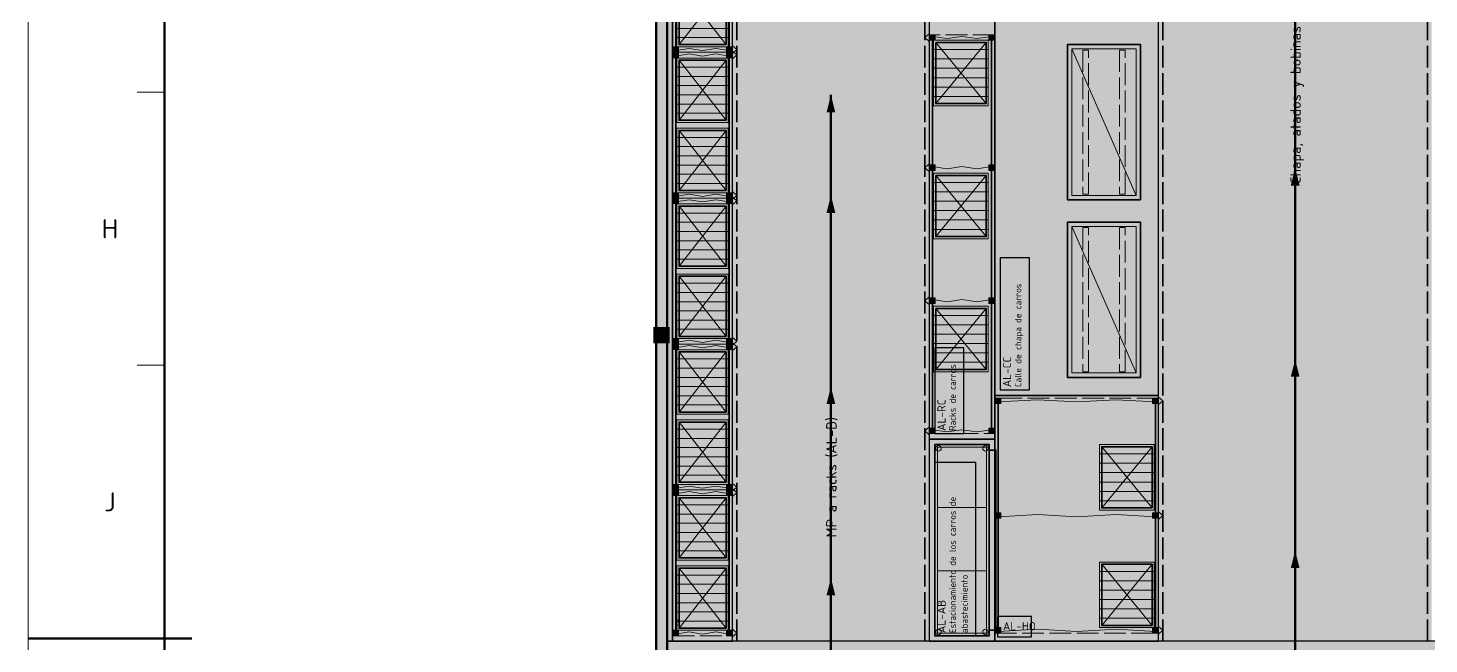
# Model space of a CAD drawing. Header units: millimetres. Extents: x 0 to 1189, y 0 to 841.
# Drawn here: x 0 to 256.5, y 419.5 to 532.2 of the extents above; entities that cross this region are included whole.
import ezdxf
from ezdxf.enums import TextEntityAlignment as Align

# ---------------------------------------------------------------- set-up
doc = ezdxf.new("R2010")
doc.units = ezdxf.units.MM
doc.linetypes.add('IRAM-E-TRAZOS', pattern=[5, 4, -1])
for name, color, linetype, lineweight in [('06-TEXTO', 7, 'CONTINUOUS', 25), ('07-RECUADRO', 7, 'CONTINUOUS', 70), ('08-FINA', 5, 'CONTINUOUS', 18), ('A-COLUMNA', 7, 'CONTINUOUS', 50), ('A-EQUIPO-FINO', 8, 'CONTINUOUS', 13), ('A-EQUIPO-OCULTO', 8, 'IRAM-E-TRAZOS', 13), ('A-EQUIPO-RELLENO', 9, 'CONTINUOUS', 13), ('A-MURO', 7, 'CONTINUOUS', 50), ('A-RELLENO', 9, 'CONTINUOUS', 13), ('A-SECTOR', 1, 'CONTINUOUS', 25), ('A-SECTOR-TXT', 1, 'CONTINUOUS', 25), ('A-SEGURIDAD', 1, 'IRAM-E-TRAZOS', 18), ('F-MP', 5, 'CONTINUOUS', 70)]:
    doc.layers.add(name, color=color, linetype=linetype, lineweight=lineweight)
for name, color, linetype, lineweight, true_color in [('A-EQUIPO', 30, 'CONTINUOUS', 35, 0xe67800), ('A-PASILLO', 2, 'IRAM-E-TRAZOS', 35, 0xd7a500), ('A-SENDA', 2, 'CONTINUOUS', 25, 0xd7a500)]:
    doc.layers.add(name, color=color, linetype=linetype, lineweight=lineweight, true_color=true_color)
doc.styles.add('ISO3098', font='isocpeur.ttf')

msp = doc.modelspace()

# ---------------------------------------------------------------- hatches: boundary and pattern name
at = {"layer": 'A-COLUMNA', "true_color": 0x000000}
h = msp.add_hatch(color=7, dxfattribs=at)
h.dxf.hatch_style = 1
h.paths.add_polyline_path([(114.5, 474.5), (117.5, 474.5), (117.5, 477.5), (114.5, 477.5)])
at = {"layer": 'A-EQUIPO-RELLENO', "true_color": 0xeedec0}
h = msp.add_hatch(color=7, dxfattribs=at)
h.dxf.hatch_style = 1
h.paths.add_polyline_path([(128.2, 528.8), (128.2, 540.6), (118.8, 540.6), (118.8, 528.8)])
at = {"layer": 'A-EQUIPO-RELLENO', "true_color": 0x969ba0}
h = msp.add_hatch(color=7, dxfattribs=at)
h.dxf.hatch_style = 1
h.paths.add_polyline_path([(165.1, 531), (165.1, 530), (166.1, 530), (166.1, 531)])
h = msp.add_hatch(color=7, dxfattribs=at)
h.dxf.hatch_style = 1
h.paths.add_polyline_path([(175.9, 531), (175.9, 530), (176.9, 530), (176.9, 531)])
h = msp.add_hatch(color=7, dxfattribs=at)
h.dxf.hatch_style = 1
h.paths.add_polyline_path([(119.1, 527.8), (119.1, 528.8), (118.1, 528.8), (118.1, 527.8)])
h = msp.add_hatch(color=7, dxfattribs=at)
h.dxf.hatch_style = 1
h.paths.add_polyline_path([(128.9, 527.8), (128.9, 528.8), (127.9, 528.8), (127.9, 527.8)])
at = {"layer": 'A-EQUIPO-RELLENO', "true_color": 0xeedec0}
h = msp.add_hatch(color=7, dxfattribs=at)
h.dxf.hatch_style = 1
h.paths.add_polyline_path([(165.8, 530), (165.8, 518), (175.8, 518), (175.8, 530)])
at = {"layer": 'A-EQUIPO-RELLENO', "true_color": 0xe8ecf2}
h = msp.add_hatch(color=7, dxfattribs=at)
h.dxf.hatch_style = 1
h.paths.add_polyline_path([(203.7, 500.8), (203.7, 529.2), (190.3, 529.2), (190.3, 500.8)])
at = {"layer": 'A-EQUIPO-RELLENO', "true_color": 0x969ba0}
h = msp.add_hatch(color=7, dxfattribs=at)
h.dxf.hatch_style = 1
h.paths.add_polyline_path([(119.1, 526.8), (119.1, 527.8), (118.1, 527.8), (118.1, 526.8)])
at = {"layer": 'A-EQUIPO-RELLENO', "true_color": 0xeedec0}
h = msp.add_hatch(color=7, dxfattribs=at)
h.dxf.hatch_style = 1
h.paths.add_polyline_path([(128.2, 514.95), (128.2, 526.75), (118.8, 526.75), (118.8, 514.95)])
at = {"layer": 'A-EQUIPO-RELLENO', "true_color": 0x969ba0}
h = msp.add_hatch(color=7, dxfattribs=at)
h.dxf.hatch_style = 1
h.paths.add_polyline_path([(128.9, 526.8), (128.9, 527.8), (127.9, 527.8), (127.9, 526.8)])
at = {"layer": 'A-EQUIPO-RELLENO', "true_color": 0xeedec0}
h = msp.add_hatch(color=7, dxfattribs=at)
h.dxf.hatch_style = 1
h.paths.add_polyline_path([(128.2, 502.1), (128.2, 513.9), (118.8, 513.9), (118.8, 502.1)])
at = {"layer": 'A-EQUIPO-RELLENO', "true_color": 0x969ba0}
h = msp.add_hatch(color=7, dxfattribs=at)
h.dxf.hatch_style = 1
h.paths.add_polyline_path([(165.1, 507.17), (165.1, 506.17), (166.1, 506.17), (166.1, 507.17)])
at = {"layer": 'A-EQUIPO-RELLENO', "true_color": 0xeedec0}
h = msp.add_hatch(color=7, dxfattribs=at)
h.dxf.hatch_style = 1
h.paths.add_polyline_path([(165.8, 505.67), (165.8, 493.67), (175.8, 493.67), (175.8, 505.67)])
at = {"layer": 'A-EQUIPO-RELLENO', "true_color": 0x969ba0}
h = msp.add_hatch(color=7, dxfattribs=at)
h.dxf.hatch_style = 1
h.paths.add_polyline_path([(175.9, 507.17), (175.9, 506.17), (176.9, 506.17), (176.9, 507.17)])
h = msp.add_hatch(color=7, dxfattribs=at)
h.dxf.hatch_style = 1
h.paths.add_polyline_path([(119.1, 501.1), (119.1, 502.1), (118.1, 502.1), (118.1, 501.1)])
h = msp.add_hatch(color=7, dxfattribs=at)
h.dxf.hatch_style = 1
h.paths.add_polyline_path([(119.1, 500.1), (119.1, 501.1), (118.1, 501.1), (118.1, 500.1)])
h = msp.add_hatch(color=7, dxfattribs=at)
h.dxf.hatch_style = 1
h.paths.add_polyline_path([(128.9, 501.1), (128.9, 502.1), (127.9, 502.1), (127.9, 501.1)])
h = msp.add_hatch(color=7, dxfattribs=at)
h.dxf.hatch_style = 1
h.paths.add_polyline_path([(128.9, 500.1), (128.9, 501.1), (127.9, 501.1), (127.9, 500.1)])
at = {"layer": 'A-EQUIPO-RELLENO', "true_color": 0xeedec0}
h = msp.add_hatch(color=7, dxfattribs=at)
h.dxf.hatch_style = 1
h.paths.add_polyline_path([(128.2, 488.25), (128.2, 500.05), (118.8, 500.05), (118.8, 488.25)])
at = {"layer": 'A-EQUIPO-RELLENO', "true_color": 0xe8ecf2}
h = msp.add_hatch(color=7, dxfattribs=at)
h.dxf.hatch_style = 1
h.paths.add_polyline_path([(203.7, 468.3), (203.7, 496.7), (190.3, 496.7), (190.3, 468.3)])
at = {"layer": 'A-EQUIPO-RELLENO', "true_color": 0xeedec0}
h = msp.add_hatch(color=7, dxfattribs=at)
h.dxf.hatch_style = 1
h.paths.add_polyline_path([(128.2, 475.4), (128.2, 487.2), (118.8, 487.2), (118.8, 475.4)])
at = {"layer": 'A-EQUIPO-RELLENO', "true_color": 0x969ba0}
h = msp.add_hatch(color=7, dxfattribs=at)
h.dxf.hatch_style = 1
h.paths.add_polyline_path([(165.1, 482.83), (165.1, 481.83), (166.1, 481.83), (166.1, 482.83)])
h = msp.add_hatch(color=7, dxfattribs=at)
h.dxf.hatch_style = 1
h.paths.add_polyline_path([(175.9, 482.83), (175.9, 481.83), (176.9, 481.83), (176.9, 482.83)])
at = {"layer": 'A-EQUIPO-RELLENO', "true_color": 0xeedec0}
h = msp.add_hatch(color=7, dxfattribs=at)
h.dxf.hatch_style = 1
h.paths.add_polyline_path([(165.8, 481.33), (165.8, 469.33), (175.8, 469.33), (175.8, 481.33)])
at = {"layer": 'A-EQUIPO-RELLENO', "true_color": 0x969ba0}
h = msp.add_hatch(color=7, dxfattribs=at)
h.dxf.hatch_style = 1
h.paths.add_polyline_path([(119.1, 474.4), (119.1, 475.4), (118.1, 475.4), (118.1, 474.4)])
h = msp.add_hatch(color=7, dxfattribs=at)
h.dxf.hatch_style = 1
h.paths.add_polyline_path([(128.9, 474.4), (128.9, 475.4), (127.9, 475.4), (127.9, 474.4)])
h = msp.add_hatch(color=7, dxfattribs=at)
h.dxf.hatch_style = 1
h.paths.add_polyline_path([(119.1, 473.4), (119.1, 474.4), (118.1, 474.4), (118.1, 473.4)])
at = {"layer": 'A-EQUIPO-RELLENO', "true_color": 0xeedec0}
h = msp.add_hatch(color=7, dxfattribs=at)
h.dxf.hatch_style = 1
h.paths.add_polyline_path([(128.2, 461.55), (128.2, 473.35), (118.8, 473.35), (118.8, 461.55)])
at = {"layer": 'A-EQUIPO-RELLENO', "true_color": 0x969ba0}
h = msp.add_hatch(color=7, dxfattribs=at)
h.dxf.hatch_style = 1
h.paths.add_polyline_path([(128.9, 473.4), (128.9, 474.4), (127.9, 474.4), (127.9, 473.4)])
h = msp.add_hatch(color=7, dxfattribs=at)
h.dxf.hatch_style = 1
h.paths.add_polyline_path([(178.1, 463.5), (178.1, 464.5), (177.1, 464.5), (177.1, 463.5)])
h = msp.add_hatch(color=7, dxfattribs=at)
h.dxf.hatch_style = 1
h.paths.add_polyline_path([(206.9, 463.5), (206.9, 464.5), (205.9, 464.5), (205.9, 463.5)])
at = {"layer": 'A-EQUIPO-RELLENO', "true_color": 0xeedec0}
h = msp.add_hatch(color=7, dxfattribs=at)
h.dxf.hatch_style = 1
h.paths.add_polyline_path([(128.2, 448.7), (128.2, 460.5), (118.8, 460.5), (118.8, 448.7)])
at = {"layer": 'A-EQUIPO-RELLENO', "true_color": 0x969ba0}
h = msp.add_hatch(color=7, dxfattribs=at)
h.dxf.hatch_style = 1
h.paths.add_polyline_path([(165.1, 459), (165.1, 458), (166.1, 458), (166.1, 459)])
h = msp.add_hatch(color=7, dxfattribs=at)
h.dxf.hatch_style = 1
h.paths.add_polyline_path([(175.9, 459), (175.9, 458), (176.9, 458), (176.9, 459)])
at = {"layer": 'A-EQUIPO-RELLENO', "true_color": 0xeeeeee}
h = msp.add_hatch(color=7, dxfattribs=at)
h.dxf.hatch_style = 1
h.paths.add_polyline_path([(166, 456), (166, 421), (176, 421), (176, 456)])
at = {"layer": 'A-EQUIPO-RELLENO', "true_color": 0xeedec0}
h = msp.add_hatch(color=7, dxfattribs=at)
h.dxf.hatch_style = 1
h.paths.add_polyline_path([(206.2, 444), (206.2, 456), (196.2, 456), (196.2, 444)])
at = {"layer": 'A-EQUIPO-RELLENO', "true_color": 0x969ba0}
h = msp.add_hatch(color=7, dxfattribs=at)
h.dxf.hatch_style = 1
h.paths.add_polyline_path([(119.1, 447.7), (119.1, 448.7), (118.1, 448.7), (118.1, 447.7)])
h = msp.add_hatch(color=7, dxfattribs=at)
h.dxf.hatch_style = 1
h.paths.add_polyline_path([(119.1, 446.7), (119.1, 447.7), (118.1, 447.7), (118.1, 446.7)])
at = {"layer": 'A-EQUIPO-RELLENO', "true_color": 0xeedec0}
h = msp.add_hatch(color=7, dxfattribs=at)
h.dxf.hatch_style = 1
h.paths.add_polyline_path([(128.2, 434.85), (128.2, 446.65), (118.8, 446.65), (118.8, 434.85)])
at = {"layer": 'A-EQUIPO-RELLENO', "true_color": 0x969ba0}
h = msp.add_hatch(color=7, dxfattribs=at)
h.dxf.hatch_style = 1
h.paths.add_polyline_path([(128.9, 447.7), (128.9, 448.7), (127.9, 448.7), (127.9, 447.7)])
h = msp.add_hatch(color=7, dxfattribs=at)
h.dxf.hatch_style = 1
h.paths.add_polyline_path([(128.9, 446.7), (128.9, 447.7), (127.9, 447.7), (127.9, 446.7)])
h = msp.add_hatch(color=7, dxfattribs=at)
h.dxf.hatch_style = 1
h.paths.add_polyline_path([(178.1, 442.5), (178.1, 443.5), (177.1, 443.5), (177.1, 442.5)])
h = msp.add_hatch(color=7, dxfattribs=at)
h.dxf.hatch_style = 1
h.paths.add_polyline_path([(206.9, 442.5), (206.9, 443.5), (205.9, 443.5), (205.9, 442.5)])
at = {"layer": 'A-EQUIPO-RELLENO', "true_color": 0xeedec0}
h = msp.add_hatch(color=7, dxfattribs=at)
h.dxf.hatch_style = 1
h.paths.add_polyline_path([(128.2, 422), (128.2, 433.8), (118.8, 433.8), (118.8, 422)])
h = msp.add_hatch(color=7, dxfattribs=at)
h.dxf.hatch_style = 1
h.paths.add_polyline_path([(206.2, 422.5), (206.2, 434.5), (196.2, 434.5), (196.2, 422.5)])
at = {"layer": 'A-EQUIPO-RELLENO', "true_color": 0x969ba0}
h = msp.add_hatch(color=7, dxfattribs=at)
h.dxf.hatch_style = 1
h.paths.add_polyline_path([(119.1, 421), (119.1, 422), (118.1, 422), (118.1, 421)])
h = msp.add_hatch(color=7, dxfattribs=at)
h.dxf.hatch_style = 1
h.paths.add_polyline_path([(128.9, 421), (128.9, 422), (127.9, 422), (127.9, 421)])
h = msp.add_hatch(color=7, dxfattribs=at)
h.dxf.hatch_style = 1
h.paths.add_polyline_path([(178.1, 421.5), (178.1, 422.5), (177.1, 422.5), (177.1, 421.5)])
h = msp.add_hatch(color=7, dxfattribs=at)
h.dxf.hatch_style = 1
h.paths.add_polyline_path([(206.9, 421.5), (206.9, 422.5), (205.9, 422.5), (205.9, 421.5)])
at = {"layer": 'A-MURO', "true_color": 0x464646}
h = msp.add_hatch(color=7, dxfattribs=at)
h.dxf.hatch_style = 1
h.paths.add_polyline_path([(147, 692), (147, 690), (117, 690), (117, 403), (115, 403), (115, 692)])
at = {"layer": 'A-RELLENO', "true_color": 0xcde1f5}
h = msp.add_hatch(color=7, dxfattribs=at)
h.dxf.hatch_style = 1
h.paths.add_polyline_path([(117, 420), (118, 420), (118, 690), (117, 690)])
h = msp.add_hatch(color=7, dxfattribs=at)
h.dxf.hatch_style = 1
h.paths.add_polyline_path([(118, 420), (129, 420), (129, 690), (118, 690)])
at = {"layer": 'A-RELLENO', "true_color": 0xe2e2e2}
h = msp.add_hatch(color=7, dxfattribs=at)
h.dxf.hatch_style = 1
h.paths.add_polyline_path([(129, 420), (165, 420), (165, 690), (129, 690)])
h = msp.add_hatch(color=7, dxfattribs=at)
h.dxf.hatch_style = 1
h.paths.add_polyline_path([(207, 420), (257, 420), (257, 690), (207, 690)])
at = {"layer": 'A-RELLENO', "true_color": 0xcde1f5}
h = msp.add_hatch(color=7, dxfattribs=at)
h.dxf.hatch_style = 1
h.paths.add_polyline_path([(165, 457), (177, 457), (177, 581.5), (165, 581.5)])
h = msp.add_hatch(color=7, dxfattribs=at)
h.dxf.hatch_style = 1
h.paths.add_polyline_path([(177, 465), (207, 465), (207, 563), (177, 563)])
h = msp.add_hatch(color=7, dxfattribs=at)
h.dxf.hatch_style = 1
h.paths.add_polyline_path([(177, 420), (207, 420), (207, 465), (177, 465)])
h = msp.add_hatch(color=7, dxfattribs=at)
h.dxf.hatch_style = 1
h.paths.add_polyline_path([(165, 420), (177, 420), (177, 457), (165, 457)])
at = {"layer": 'A-RELLENO', "true_color": 0xfff4b4}
h = msp.add_hatch(color=7, dxfattribs=at)
h.dxf.hatch_style = 1
h.paths.add_polyline_path([(117, 405), (877, 405), (877, 420), (117, 420)])
at = {"layer": 'A-SECTOR-TXT', "true_color": 0xffffff}
h = msp.add_hatch(color=7, dxfattribs=at)
h.dxf.hatch_style = 1
h.paths.add_polyline_path([(183.35, 466), (183.35, 490.18), (178, 490.18), (178, 466)])
h = msp.add_hatch(color=7, dxfattribs=at)
h.dxf.hatch_style = 1
h.paths.add_polyline_path([(171.35, 458), (171.35, 473.68), (166, 473.68), (166, 458)])
h = msp.add_hatch(color=7, dxfattribs=at)
h.dxf.hatch_style = 1
h.paths.add_polyline_path([(173.53, 421), (173.53, 452.74), (166, 452.74), (166, 421)])
h = msp.add_hatch(color=7, dxfattribs=at)
h.dxf.hatch_style = 1
h.paths.add_polyline_path([(177.5, 420.82), (183.72, 420.82), (183.72, 424.5), (177.5, 424.5)])
at = {"layer": 'F-MP', "true_color": 0x0046c8}
h = msp.add_hatch(color=7, dxfattribs=at)
h.dxf.hatch_style = 1
h.paths.add_polyline_path([(147, 520), (146.2, 516.8), (147.8, 516.8)])
h = msp.add_hatch(color=7, dxfattribs=at)
h.dxf.hatch_style = 1
h.paths.add_polyline_path([(232, 506.6), (231.2, 503.4), (232.8, 503.4)])
h = msp.add_hatch(color=7, dxfattribs=at)
h.dxf.hatch_style = 1
h.paths.add_polyline_path([(147, 501.6), (146.2, 498.4), (147.8, 498.4)])
h = msp.add_hatch(color=7, dxfattribs=at)
h.dxf.hatch_style = 1
h.paths.add_polyline_path([(232, 471.6), (231.2, 468.4), (232.8, 468.4)])
h = msp.add_hatch(color=7, dxfattribs=at)
h.dxf.hatch_style = 1
h.paths.add_polyline_path([(147, 466.6), (146.2, 463.4), (147.8, 463.4)])
h = msp.add_hatch(color=7, dxfattribs=at)
h.dxf.hatch_style = 1
h.paths.add_polyline_path([(232, 436.6), (231.2, 433.4), (232.8, 433.4)])
h = msp.add_hatch(color=7, dxfattribs=at)
h.dxf.hatch_style = 1
h.paths.add_polyline_path([(147, 431.6), (146.2, 428.4), (147.8, 428.4)])

# ---------------------------------------------------------------- linework, layer by layer
at = {"layer": '07-RECUADRO'}
msp.add_line((0, 420.5), (30, 420.5), dxfattribs=at)
msp.add_lwpolyline([(25, 10), (1179, 10), (1179, 831), (25, 831)], close=True, dxfattribs=at)
at = {"layer": '08-FINA'}
for p, q in [((25, 520.5), (20, 520.5)), ((25, 470.5), (20, 470.5))]:
    msp.add_line(p, q, dxfattribs=at)
msp.add_lwpolyline([(0, 0), (1189, 0), (1189, 841), (0, 841)], close=True, dxfattribs=at)
at = {"layer": 'A-EQUIPO'}
for p, q in [((118.6, 527.8), (118.6, 554.5)), ((128.4, 527.8), (128.4, 554.5)), ((165.6, 531), (165.6, 458)), ((176.4, 531), (176.4, 458)), ((118.6, 501.1), (118.6, 527.8)), ((128.4, 501.1), (128.4, 527.8)), ((118.6, 474.4), (118.6, 501.1)), ((128.4, 474.4), (128.4, 501.1)), ((118.6, 447.7), (118.6, 474.4)), ((128.4, 447.7), (128.4, 474.4)), ((177.6, 421.5), (177.6, 464.5)), ((206.4, 421.5), (206.4, 464.5)), ((118.6, 421), (118.6, 447.7)), ((128.4, 421), (128.4, 447.7))]:
    msp.add_line(p, q, dxfattribs=at)
for points in [[(127.8, 529.2), (127.8, 540.2), (119.2, 540.2), (119.2, 529.2)], [(166.2, 529.6), (166.2, 518.4), (175.4, 518.4), (175.4, 529.6)], [(203.7, 500.8), (203.7, 529.2), (190.3, 529.2), (190.3, 500.8)], [(127.8, 515.35), (127.8, 526.35), (119.2, 526.35), (119.2, 515.35)], [(127.8, 502.5), (127.8, 513.5), (119.2, 513.5), (119.2, 502.5)], [(166.2, 505.27), (166.2, 494.07), (175.4, 494.07), (175.4, 505.27)], [(127.8, 488.65), (127.8, 499.65), (119.2, 499.65), (119.2, 488.65)], [(203.7, 468.3), (203.7, 496.7), (190.3, 496.7), (190.3, 468.3)], [(127.8, 475.8), (127.8, 486.8), (119.2, 486.8), (119.2, 475.8)], [(166.2, 480.93), (166.2, 469.73), (175.4, 469.73), (175.4, 480.93)], [(127.8, 461.95), (127.8, 472.95), (119.2, 472.95), (119.2, 461.95)], [(127.8, 449.1), (127.8, 460.1), (119.2, 460.1), (119.2, 449.1)], [(166, 456), (166, 421), (176, 421), (176, 456)], [(205.8, 444.4), (205.8, 455.6), (196.6, 455.6), (196.6, 444.4)], [(127.8, 435.25), (127.8, 446.25), (119.2, 446.25), (119.2, 435.25)], [(205.8, 422.9), (205.8, 434.1), (196.6, 434.1), (196.6, 422.9)], [(127.8, 422.4), (127.8, 433.4), (119.2, 433.4), (119.2, 422.4)]]:
    msp.add_lwpolyline(points, close=True, dxfattribs=at)
msp.add_lwpolyline([(176, 455), (177.2, 455), (177.2, 422), (176, 422)], dxfattribs=at)
at = {"layer": 'A-EQUIPO-FINO'}
for p, q in [((127.8, 529.2), (119.2, 540.2)), ((119.2, 529.2), (127.8, 540.2)), ((128.2, 532.17), (118.8, 532.17)), ((128.2, 530.49), (118.8, 530.49)), ((166.2, 529.6), (175.4, 518.4)), ((175.4, 529.6), (166.2, 518.4)), ((202.9, 501.6), (191.1, 528.4)), ((127.8, 515.35), (119.2, 526.35)), ((119.2, 515.35), (127.8, 526.35)), ((165.8, 528.29), (175.8, 528.29)), ((165.8, 526.57), (175.8, 526.57)), ((128.2, 525.06), (118.8, 525.06)), ((128.2, 523.38), (118.8, 523.38)), ((165.8, 524.86), (175.8, 524.86)), ((128.2, 521.69), (118.8, 521.69)), ((165.8, 523.14), (175.8, 523.14)), ((165.8, 521.43), (175.8, 521.43)), ((128.2, 520.01), (118.8, 520.01)), ((128.2, 518.32), (118.8, 518.32)), ((165.8, 519.71), (175.8, 519.71)), ((128.2, 516.64), (118.8, 516.64)), ((127.8, 502.5), (119.2, 513.5)), ((119.2, 502.5), (127.8, 513.5)), ((128.2, 512.21), (118.8, 512.21)), ((128.2, 510.53), (118.8, 510.53)), ((128.2, 508.84), (118.8, 508.84)), ((128.2, 507.16), (118.8, 507.16)), ((128.2, 505.47), (118.8, 505.47)), ((128.2, 503.79), (118.8, 503.79)), ((165.8, 503.95), (175.8, 503.95)), ((166.2, 505.27), (175.4, 494.07)), ((175.4, 505.27), (166.2, 494.07)), ((165.8, 502.24), (175.8, 502.24)), ((165.8, 500.52), (175.8, 500.52)), ((128.2, 498.36), (118.8, 498.36)), ((127.8, 488.65), (119.2, 499.65)), ((119.2, 488.65), (127.8, 499.65)), ((165.8, 498.81), (175.8, 498.81)), ((128.2, 496.68), (118.8, 496.68)), ((165.8, 497.1), (175.8, 497.1)), ((165.8, 495.38), (175.8, 495.38)), ((202.9, 469.1), (191.1, 495.9)), ((128.2, 494.99), (118.8, 494.99)), ((128.2, 493.31), (118.8, 493.31)), ((128.2, 491.62), (118.8, 491.62)), ((128.2, 489.94), (118.8, 489.94)), ((128.2, 485.51), (118.8, 485.51)), ((127.8, 475.8), (119.2, 486.8)), ((119.2, 475.8), (127.8, 486.8)), ((128.2, 483.83), (118.8, 483.83)), ((128.2, 482.14), (118.8, 482.14)), ((128.2, 480.46), (118.8, 480.46)), ((166.2, 480.93), (175.4, 469.73)), ((175.4, 480.93), (166.2, 469.73)), ((128.2, 478.77), (118.8, 478.77)), ((165.8, 479.62), (175.8, 479.62)), ((165.8, 477.9), (175.8, 477.9)), ((128.2, 477.09), (118.8, 477.09)), ((165.8, 476.19), (175.8, 476.19)), ((127.8, 461.95), (119.2, 472.95)), ((119.2, 461.95), (127.8, 472.95)), ((165.8, 474.48), (175.8, 474.48)), ((165.8, 472.76), (175.8, 472.76)), ((128.2, 471.66), (118.8, 471.66)), ((128.2, 469.98), (118.8, 469.98)), ((165.8, 471.05), (175.8, 471.05)), ((128.2, 468.29), (118.8, 468.29)), ((128.2, 466.61), (118.8, 466.61)), ((128.2, 464.92), (118.8, 464.92)), ((128.2, 463.24), (118.8, 463.24)), ((127.8, 449.1), (119.2, 460.1)), ((119.2, 449.1), (127.8, 460.1)), ((128.2, 458.81), (118.8, 458.81)), ((128.2, 457.13), (118.8, 457.13)), ((128.2, 455.44), (118.8, 455.44)), ((206.2, 454.29), (196.2, 454.29)), ((205.8, 444.4), (196.6, 455.6)), ((196.6, 444.4), (205.8, 455.6)), ((128.2, 453.76), (118.8, 453.76)), ((128.2, 452.07), (118.8, 452.07)), ((206.2, 452.57), (196.2, 452.57)), ((128.2, 450.39), (118.8, 450.39)), ((206.2, 450.86), (196.2, 450.86)), ((206.2, 449.14), (196.2, 449.14)), ((206.2, 447.43), (196.2, 447.43)), ((128.2, 444.96), (118.8, 444.96)), ((127.8, 435.25), (119.2, 446.25)), ((119.2, 435.25), (127.8, 446.25)), ((166.5, 444.45), (175.5, 444.45)), ((206.2, 445.71), (196.2, 445.71)), ((128.2, 443.28), (118.8, 443.28)), ((128.2, 441.59), (118.8, 441.59)), ((128.2, 439.91), (118.8, 439.91)), ((128.2, 438.22), (118.8, 438.22)), ((128.2, 436.54), (118.8, 436.54)), ((205.8, 422.9), (196.6, 434.1)), ((196.6, 422.9), (205.8, 434.1)), ((128.2, 432.11), (118.8, 432.11)), ((127.8, 422.4), (119.2, 433.4)), ((119.2, 422.4), (127.8, 433.4)), ((166.5, 432.9), (175.5, 432.9)), ((206.2, 432.79), (196.2, 432.79)), ((206.2, 431.07), (196.2, 431.07)), ((128.2, 430.43), (118.8, 430.43)), ((128.2, 428.74), (118.8, 428.74)), ((206.2, 429.36), (196.2, 429.36)), ((128.2, 427.06), (118.8, 427.06)), ((206.2, 427.64), (196.2, 427.64)), ((206.2, 425.93), (196.2, 425.93)), ((128.2, 425.37), (118.8, 425.37)), ((128.2, 423.69), (118.8, 423.69)), ((206.2, 424.21), (196.2, 424.21))]:
    msp.add_line(p, q, dxfattribs=at)
for points in [[(128.2, 528.8), (128.2, 540.6), (118.8, 540.6), (118.8, 528.8)], [(165.1, 531), (165.1, 530), (166.1, 530), (166.1, 531)], [(175.9, 531), (175.9, 530), (176.9, 530), (176.9, 531)], [(119.1, 527.8), (119.1, 528.8), (118.1, 528.8), (118.1, 527.8)], [(128.9, 527.8), (128.9, 528.8), (127.9, 528.8), (127.9, 527.8)], [(165.8, 530), (165.8, 518), (175.8, 518), (175.8, 530)], [(202.9, 501.6), (202.9, 528.4), (191.1, 528.4), (191.1, 501.6)], [(119.1, 526.8), (119.1, 527.8), (118.1, 527.8), (118.1, 526.8)], [(128.2, 514.95), (128.2, 526.75), (118.8, 526.75), (118.8, 514.95)], [(128.9, 526.8), (128.9, 527.8), (127.9, 527.8), (127.9, 526.8)], [(128.2, 502.1), (128.2, 513.9), (118.8, 513.9), (118.8, 502.1)], [(165.1, 507.17), (165.1, 506.17), (166.1, 506.17), (166.1, 507.17)], [(165.8, 505.67), (165.8, 493.67), (175.8, 493.67), (175.8, 505.67)], [(175.9, 507.17), (175.9, 506.17), (176.9, 506.17), (176.9, 507.17)], [(119.1, 501.1), (119.1, 502.1), (118.1, 502.1), (118.1, 501.1)], [(119.1, 500.1), (119.1, 501.1), (118.1, 501.1), (118.1, 500.1)], [(128.9, 501.1), (128.9, 502.1), (127.9, 502.1), (127.9, 501.1)], [(128.9, 500.1), (128.9, 501.1), (127.9, 501.1), (127.9, 500.1)], [(128.2, 488.25), (128.2, 500.05), (118.8, 500.05), (118.8, 488.25)], [(202.9, 469.1), (202.9, 495.9), (191.1, 495.9), (191.1, 469.1)], [(128.2, 475.4), (128.2, 487.2), (118.8, 487.2), (118.8, 475.4)], [(165.1, 482.83), (165.1, 481.83), (166.1, 481.83), (166.1, 482.83)], [(175.9, 482.83), (175.9, 481.83), (176.9, 481.83), (176.9, 482.83)], [(165.8, 481.33), (165.8, 469.33), (175.8, 469.33), (175.8, 481.33)], [(119.1, 474.4), (119.1, 475.4), (118.1, 475.4), (118.1, 474.4)], [(128.9, 474.4), (128.9, 475.4), (127.9, 475.4), (127.9, 474.4)], [(119.1, 473.4), (119.1, 474.4), (118.1, 474.4), (118.1, 473.4)], [(128.2, 461.55), (128.2, 473.35), (118.8, 473.35), (118.8, 461.55)], [(128.9, 473.4), (128.9, 474.4), (127.9, 474.4), (127.9, 473.4)], [(178.1, 463.5), (178.1, 464.5), (177.1, 464.5), (177.1, 463.5)], [(206.9, 463.5), (206.9, 464.5), (205.9, 464.5), (205.9, 463.5)], [(128.2, 448.7), (128.2, 460.5), (118.8, 460.5), (118.8, 448.7)], [(165.1, 459), (165.1, 458), (166.1, 458), (166.1, 459)], [(175.9, 459), (175.9, 458), (176.9, 458), (176.9, 459)], [(166.5, 455.5), (166.5, 421.5), (175.5, 421.5), (175.5, 455.5)], [(206.2, 444), (206.2, 456), (196.2, 456), (196.2, 444)], [(119.1, 447.7), (119.1, 448.7), (118.1, 448.7), (118.1, 447.7)], [(119.1, 446.7), (119.1, 447.7), (118.1, 447.7), (118.1, 446.7)], [(128.2, 434.85), (128.2, 446.65), (118.8, 446.65), (118.8, 434.85)], [(128.9, 447.7), (128.9, 448.7), (127.9, 448.7), (127.9, 447.7)], [(128.9, 446.7), (128.9, 447.7), (127.9, 447.7), (127.9, 446.7)], [(178.1, 442.5), (178.1, 443.5), (177.1, 443.5), (177.1, 442.5)], [(206.9, 442.5), (206.9, 443.5), (205.9, 443.5), (205.9, 442.5)], [(128.2, 422), (128.2, 433.8), (118.8, 433.8), (118.8, 422)], [(206.2, 422.5), (206.2, 434.5), (196.2, 434.5), (196.2, 422.5)], [(119.1, 421), (119.1, 422), (118.1, 422), (118.1, 421)], [(128.9, 421), (128.9, 422), (127.9, 422), (127.9, 421)], [(178.1, 421.5), (178.1, 422.5), (177.1, 422.5), (177.1, 421.5)], [(206.9, 421.5), (206.9, 422.5), (205.9, 422.5), (205.9, 421.5)]]:
    msp.add_lwpolyline(points, close=True, dxfattribs=at)
for points in [[(128.4, 528.1), (125.95, 528.5), (123.5, 528.1), (121.05, 528.5), (118.6, 528.1)], [(165.6, 530.7), (168.3, 530.3), (171, 530.7), (173.7, 530.3), (176.4, 530.7)], [(128.4, 527.1), (125.95, 527.5), (123.5, 527.1), (121.05, 527.5), (118.6, 527.1)], [(165.6, 506.87), (168.3, 506.47), (171, 506.87), (173.7, 506.47), (176.4, 506.87)], [(128.4, 501.4), (125.95, 501.8), (123.5, 501.4), (121.05, 501.8), (118.6, 501.4)], [(128.4, 500.4), (125.95, 500.8), (123.5, 500.4), (121.05, 500.8), (118.6, 500.4)], [(165.6, 482.53), (168.3, 482.13), (171, 482.53), (173.7, 482.13), (176.4, 482.53)], [(128.4, 474.7), (125.95, 475.1), (123.5, 474.7), (121.05, 475.1), (118.6, 474.7)], [(128.4, 473.7), (125.95, 474.1), (123.5, 473.7), (121.05, 474.1), (118.6, 473.7)], [(206.4, 463.8), (199.2, 464.2), (192, 463.8), (184.8, 464.2), (177.6, 463.8)], [(165.6, 458.7), (168.3, 458.3), (171, 458.7), (173.7, 458.3), (176.4, 458.7)], [(128.4, 448), (125.95, 448.4), (123.5, 448), (121.05, 448.4), (118.6, 448)], [(128.4, 447), (125.95, 447.4), (123.5, 447), (121.05, 447.4), (118.6, 447)], [(206.4, 442.8), (199.2, 443.2), (192, 442.8), (184.8, 443.2), (177.6, 442.8)], [(128.4, 421.3), (125.95, 421.7), (123.5, 421.3), (121.05, 421.7), (118.6, 421.3)], [(206.4, 421.8), (199.2, 422.2), (192, 421.8), (184.8, 422.2), (177.6, 421.8)]]:
    msp.add_lwpolyline(points, dxfattribs=at)
for centre in [(166.7, 455.3), (175.3, 455.3), (166.7, 421.7), (175.3, 421.7)]:
    msp.add_circle(centre, 0.5, dxfattribs=at)
at = {"layer": 'A-EQUIPO-OCULTO'}
for points in [[(129, 527.8), (129, 554.5), (118, 554.5), (118, 527.8)], [(165, 531), (165, 458), (177, 458), (177, 531)], [(129, 501.1), (129, 527.8), (118, 527.8), (118, 501.1)], [(194.15, 501.8), (194.15, 528.2), (193.15, 528.2), (193.15, 501.8)], [(200.85, 501.8), (200.85, 528.2), (199.85, 528.2), (199.85, 501.8)], [(129, 474.4), (129, 501.1), (118, 501.1), (118, 474.4)], [(194.15, 469.3), (194.15, 495.7), (193.15, 495.7), (193.15, 469.3)], [(200.85, 469.3), (200.85, 495.7), (199.85, 495.7), (199.85, 469.3)], [(129, 447.7), (129, 474.4), (118, 474.4), (118, 447.7)], [(207, 421.5), (207, 464.5), (177, 464.5), (177, 421.5)], [(129, 421), (129, 447.7), (118, 447.7), (118, 421)]]:
    msp.add_lwpolyline(points, close=True, dxfattribs=at)
at = {"layer": 'A-MURO'}
msp.add_lwpolyline([(147, 692), (147, 690), (117, 690), (117, 403), (115, 403), (115, 692)], close=True, dxfattribs=at)
at = {"layer": 'A-PASILLO'}
for p, q in [((129.8, 420), (129.8, 690)), ((164.2, 420), (164.2, 690)), ((207.8, 420), (207.8, 690)), ((256.2, 420), (256.2, 690))]:
    msp.add_line(p, q, dxfattribs=at)
at = {"layer": 'A-SECTOR'}
for points in [[(117, 420), (118, 420), (118, 690), (117, 690)], [(118, 420), (129, 420), (129, 690), (118, 690)], [(165, 457), (177, 457), (177, 581.5), (165, 581.5)], [(177, 465), (207, 465), (207, 563), (177, 563)], [(177, 420), (207, 420), (207, 465), (177, 465)], [(165, 420), (177, 420), (177, 457), (165, 457)]]:
    msp.add_lwpolyline(points, close=True, dxfattribs=at)
at = {"layer": 'A-SECTOR-TXT'}
for points in [[(183.35, 466), (183.35, 490.18), (178, 490.18), (178, 466)], [(171.35, 458), (171.35, 473.68), (166, 473.68), (166, 458)], [(173.53, 421), (173.53, 452.74), (166, 452.74), (166, 421)], [(177.5, 420.82), (183.72, 420.82), (183.72, 424.5), (177.5, 424.5)]]:
    msp.add_lwpolyline(points, close=True, dxfattribs=at)
at = {"layer": 'A-SEGURIDAD'}
for points in [[(165, 531.2), (164.2, 530.5), (165, 529.8)], [(129, 527.6), (129.8, 528.3), (129, 529)], [(129, 526.6), (129.8, 527.3), (129, 528)], [(165, 507.37), (164.2, 506.67), (165, 505.97)], [(129, 500.9), (129.8, 501.6), (129, 502.3)], [(129, 499.9), (129.8, 500.6), (129, 501.3)], [(165, 483.03), (164.2, 482.33), (165, 481.63)], [(129, 474.2), (129.8, 474.9), (129, 475.6)], [(129, 473.2), (129.8, 473.9), (129, 474.6)], [(207, 463.3), (207.8, 464), (207, 464.7)], [(165, 459.2), (164.2, 458.5), (165, 457.8)], [(129, 447.5), (129.8, 448.2), (129, 448.9)], [(129, 446.5), (129.8, 447.2), (129, 447.9)], [(207, 442.3), (207.8, 443), (207, 443.7)], [(129, 420.8), (129.8, 421.5), (129, 422.2)], [(207, 421.3), (207.8, 422), (207, 422.7)]]:
    msp.add_lwpolyline(points, dxfattribs=at)
at = {"layer": 'A-SENDA'}
msp.add_lwpolyline([(117, 405), (877, 405), (877, 420), (117, 420)], close=True, dxfattribs=at)
at = {"layer": 'F-MP'}
for points in [[(147, 380), (232, 380), (232, 665)], [(57, 380), (147, 380), (147, 520)]]:
    msp.add_lwpolyline(points, dxfattribs=at)

# ---------------------------------------------------------------- texts
at = {"layer": '06-TEXTO', "style": 'ISO3098'}
for s, p in [('H', (15, 495.5)), ('J', (15, 445.5))]:
    msp.add_text(s, height=3.5, dxfattribs=at).set_placement(p, align=Align.MIDDLE_CENTER)
at = {"layer": 'A-SECTOR-TXT', "style": 'ISO3098'}
for s, height, p in [('Calle de chapa de carros', 1.2, (180.68, 466.5)), ('AL-CC', 1.5, (178.5, 466.5)), ('Racks de carros', 1.2, (168.68, 458.5)), ('AL-RC', 1.5, (166.5, 458.5)), ('Estacionamiento de los carros de', 1.2, (168.68, 421.5)), ('abastecimiento', 1.2, (170.85, 421.5)), ('AL-AB', 1.5, (166.5, 421.5)), ('AL-W', 0.7, (118.5, 421.5))]:
    msp.add_text(s, height=height, rotation=90, dxfattribs=at).set_placement(p, align=Align.TOP_LEFT)
msp.add_text('AL-HO', height=1.5, dxfattribs=at).set_placement((178.5, 423.5), align=Align.TOP_LEFT)
at = {"layer": 'F-MP', "style": 'ISO3098'}
for s, p in [('Chapa, atados y bobinas (AL-A)', (233.6, 522.5)), ('MP a racks (AL-B)', (148.6, 450))]:
    msp.add_text(s, height=1.9, rotation=90, dxfattribs=at).set_placement(p, align=Align.BOTTOM_CENTER)

doc.saveas('drawing.dxf')
